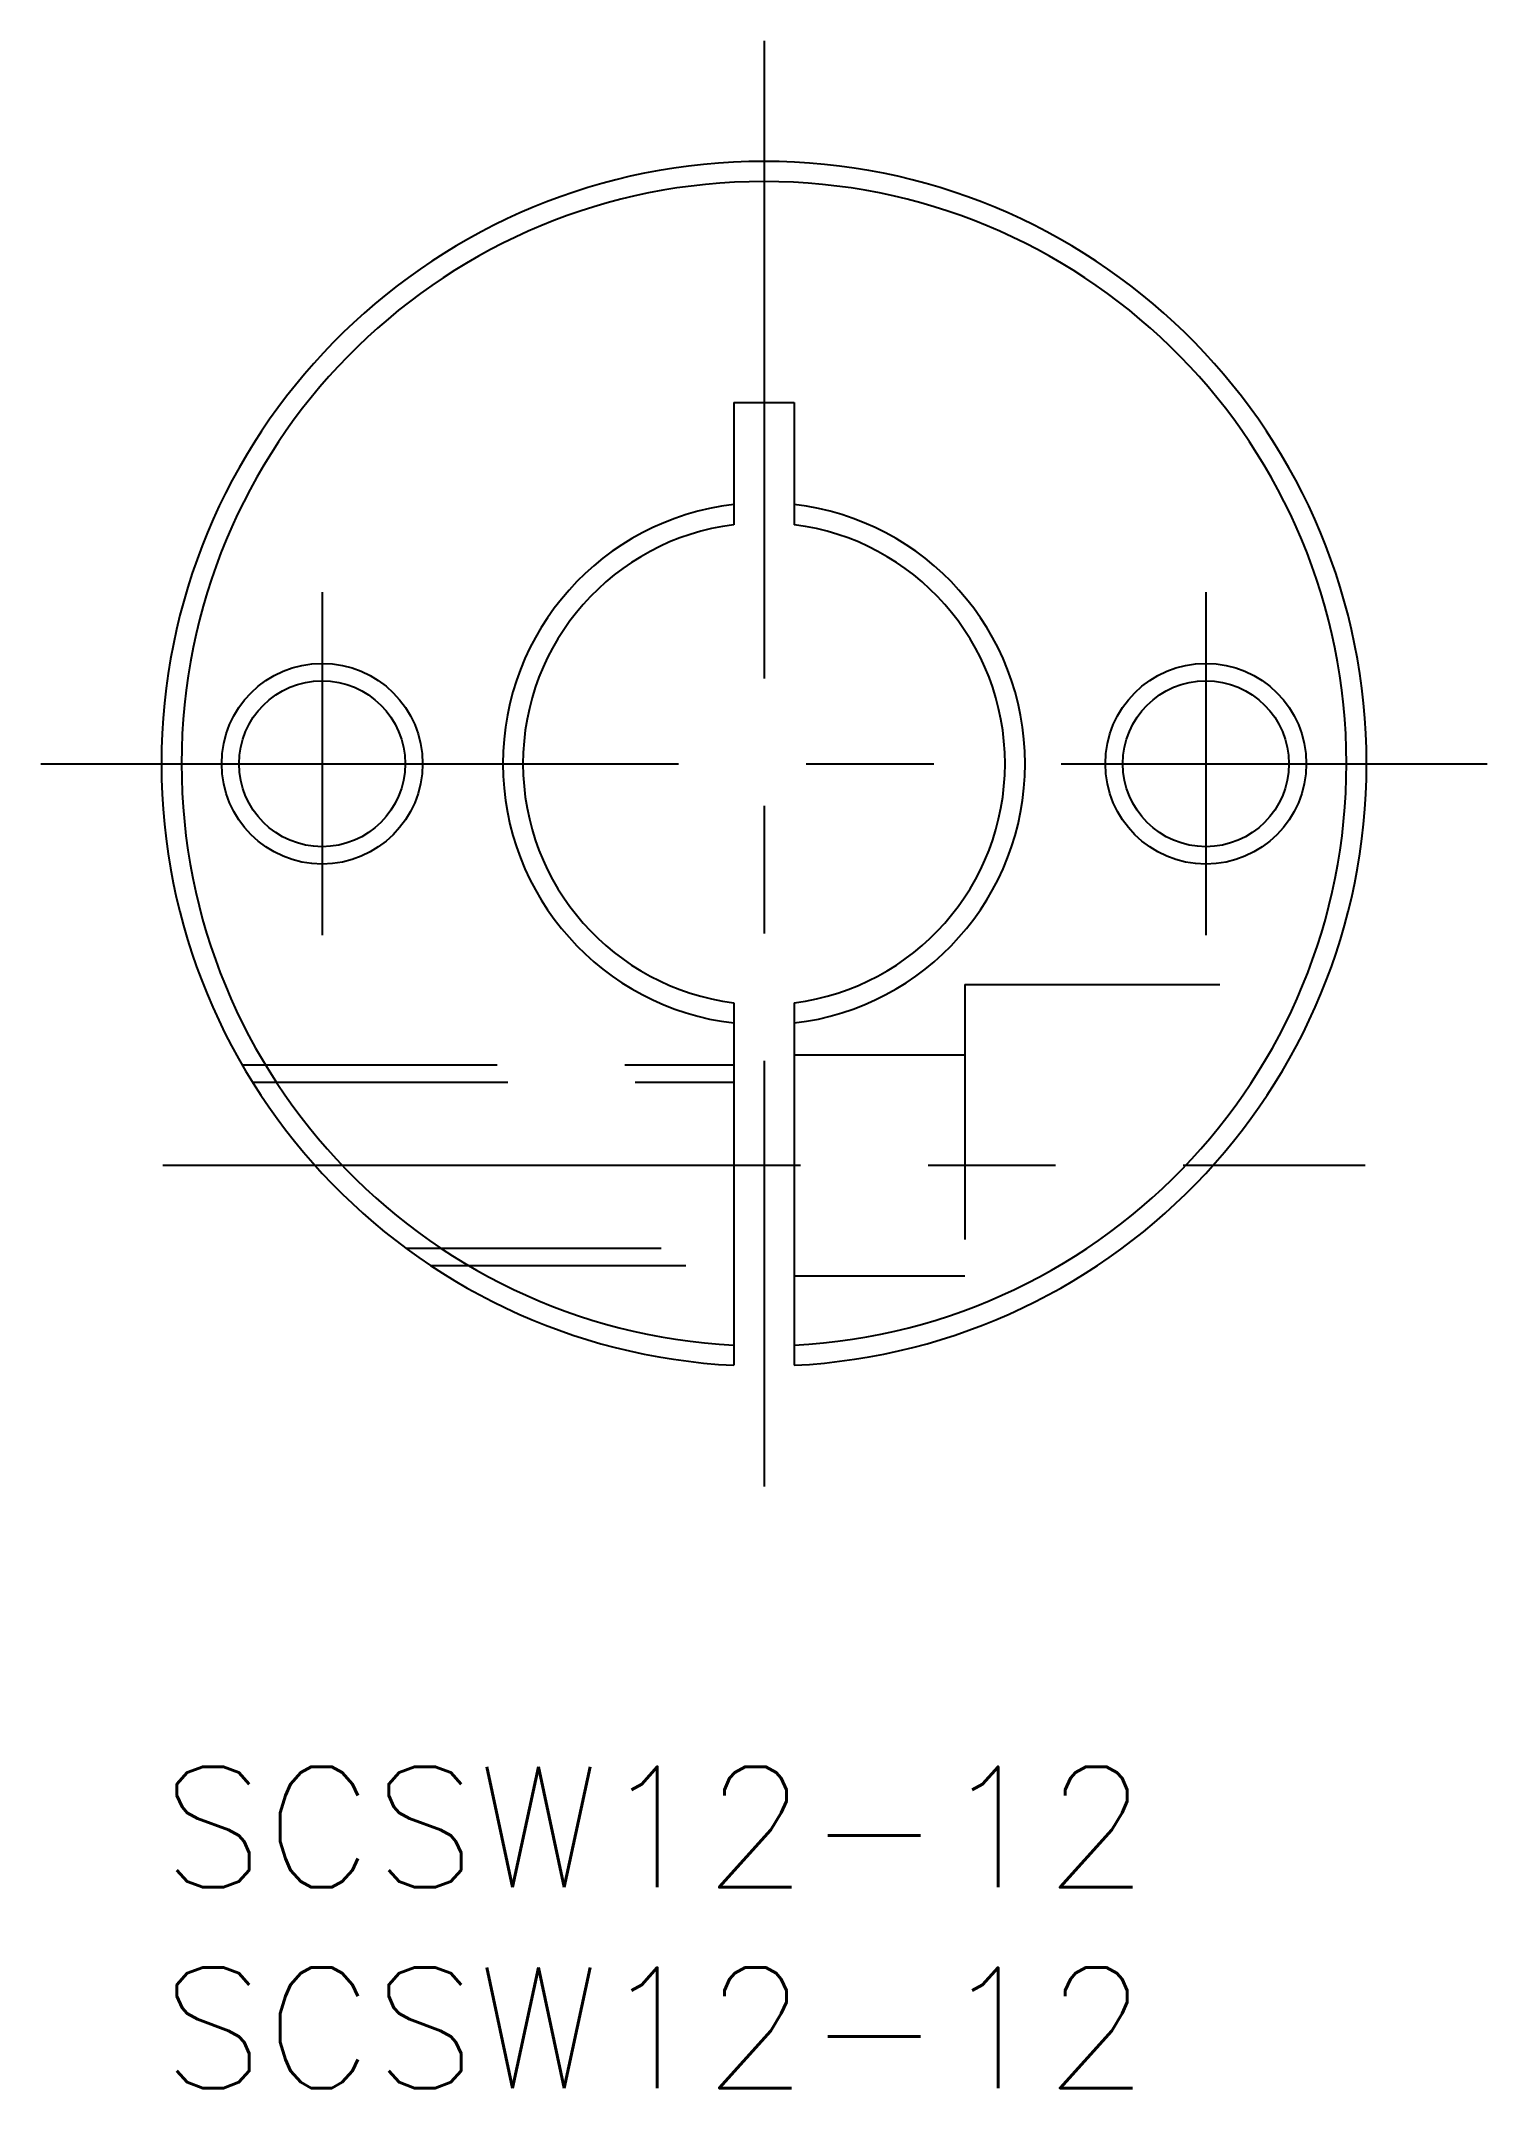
# Model space of a CAD drawing. Extents: x -3 to 106, y -8 to 43.
# Drawn here: x -3 to 33, y -8 to 43 of the extents above.
import ezdxf

# ---------------------------------------------------------------- set-up
doc = ezdxf.new("R2010")
doc.units = 0
doc.header["$LTSCALE"] = 0.5
doc.linetypes.add('CENTER', pattern=[50.8, 31.75, -6.35, 6.35, -6.35])
doc.linetypes.add('DASHED', pattern=[19.05, 12.7, -6.35])
for name, color, linetype in [('MSM_CENTER', 1, 'CENTER'), ('MSM_CONTINUOUS', 7, 'CONTINUOUS'), ('MSM_DASHED', 4, 'DASHED'), ('MSM_NARROW', 5, 'CONTINUOUS'), ('MSM_PART_NUMBER', 7, 'CONTINUOUS')]:
    doc.layers.add(name, color=color, linetype=linetype)
doc.styles.get("Standard").update_dxf_attribs({"font": 'txt.shx', "height": 3, "bigfont": 'bigfont.shx'})

# ---------------------------------------------------------------- blocks, each defined once
blk = doc.blocks.new('*U2')
at = {"layer": 'MSM_PART_NUMBER'}
blk.add_text('SCSW12-12', height=3, dxfattribs=at).set_placement((0, -3))
blk = doc.blocks.new('*U3')
at = {"layer": 'MSM_PART_NUMBER'}
blk.add_text('SCSW12-12', height=3, dxfattribs=at).set_placement((0, -8))

msp = doc.modelspace()

# ---------------------------------------------------------------- linework, layer by layer
at = {"layer": 'MSM_CENTER'}
for p, q in [((15, 42.981), (15, 6.981)), ((4, 29.254), (4, 20.708)), ((26, 29.254), (26, 20.708)), ((-3, 24.981), (33, 24.981)), ((0.033, 14.981), (29.967, 14.981))]:
    msp.add_line(p, q, dxfattribs=at)
at = {"layer": 'MSM_CONTINUOUS'}
for p, q in [((14.25, 33.981), (14.25, 30.934)), ((14.25, 33.981), (15.75, 33.981)), ((15.75, 33.981), (15.75, 30.934)), ((14.25, 19.028), (14.25, 10)), ((15.75, 19.028), (15.75, 10))]:
    msp.add_line(p, q, dxfattribs=at)
for centre in [(4, 24.981), (26, 24.981)]:
    msp.add_circle(centre, 2.067, dxfattribs=at)
for radius, start, end in [(15, 272.866, 267.134), (14.5, 272.9649, 267.0351), (6.5, 96.6258, 263.3742), (6.5, 276.6258, 83.3742), (6, 97.1808, 262.8192), (6, 277.1808, 82.8192)]:
    msp.add_arc((15, 24.981), radius, start, end, dxfattribs=at)
at = {"layer": 'MSM_DASHED'}
for p, q in [((20, 19.481), (28.955, 19.481)), ((20, 19.481), (20, 10.839)), ((2.01, 17.481), (14.25, 17.481)), ((15.75, 17.731), (20, 17.731)), ((2.269, 17.048), (14.25, 17.048)), ((6.09, 12.914), (14.25, 12.914)), ((6.708, 12.481), (14.25, 12.481)), ((15.75, 12.231), (20, 12.231))]:
    msp.add_line(p, q, dxfattribs=at)
at = {"layer": 'MSM_NARROW'}
for centre in [(4, 24.981), (26, 24.981)]:
    msp.add_circle(centre, 2.5, dxfattribs=at)

# ---------------------------------------------------------------- block references
at = {"layer": 'MSM_CONTINUOUS'}
for name in ['*U2', '*U3']:
    msp.add_blockref(name, (0, 0), dxfattribs=at)

doc.saveas('drawing.dxf')
